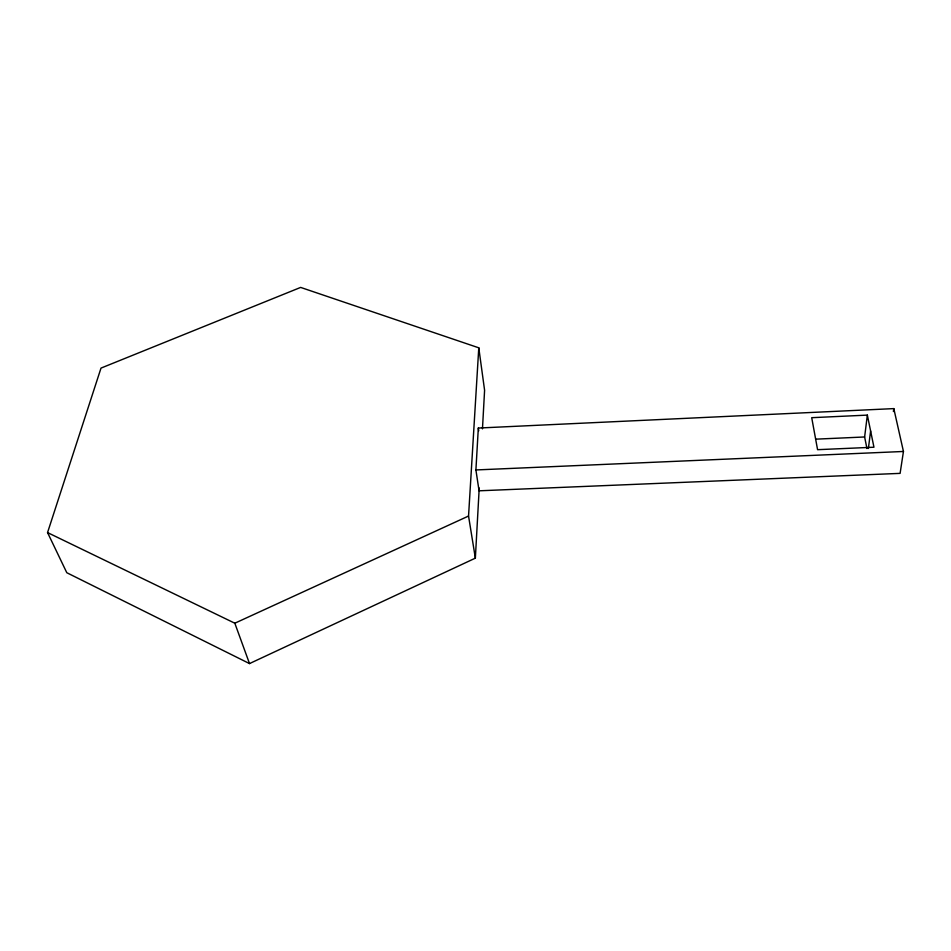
<?xml version="1.0" encoding="UTF-8"?>
<svg xmlns="http://www.w3.org/2000/svg" width="951" height="951" viewBox="0 0 951 951"><rect width="100%" height="100%" fill="white"/><g stroke="black" fill="none" stroke-linecap="round" stroke-linejoin="round"><path stroke-width="1.43" d="M482.466 428.865L484.594 390.255L478.781 347.816L300.647 287.416L101.008 368.096L47.55 532.584L66.796 572.716L249.507 663.584L475.357 558.154L479.221 487.982M475.904 469.949L478.329 428.045L893.809 408.609L903.45 451.475L900.098 473.372L479.066 490.811L475.904 469.949L903.45 451.475M475.357 558.154L468.546 516.048L478.781 347.816M866.955 448.515L864.625 436.973L867.348 415.111L811.714 417.691L817.575 449.68L873.957 447.22L867.348 415.111M868.382 448.48L870.617 430.993M893.393 411.533L893.809 408.609M47.55 532.584L234.826 623.214L468.546 516.048M815.768 439.16L864.625 436.973M234.826 623.214L249.507 663.584M478.329 428.045L478.733 430.839"/></g></svg>
